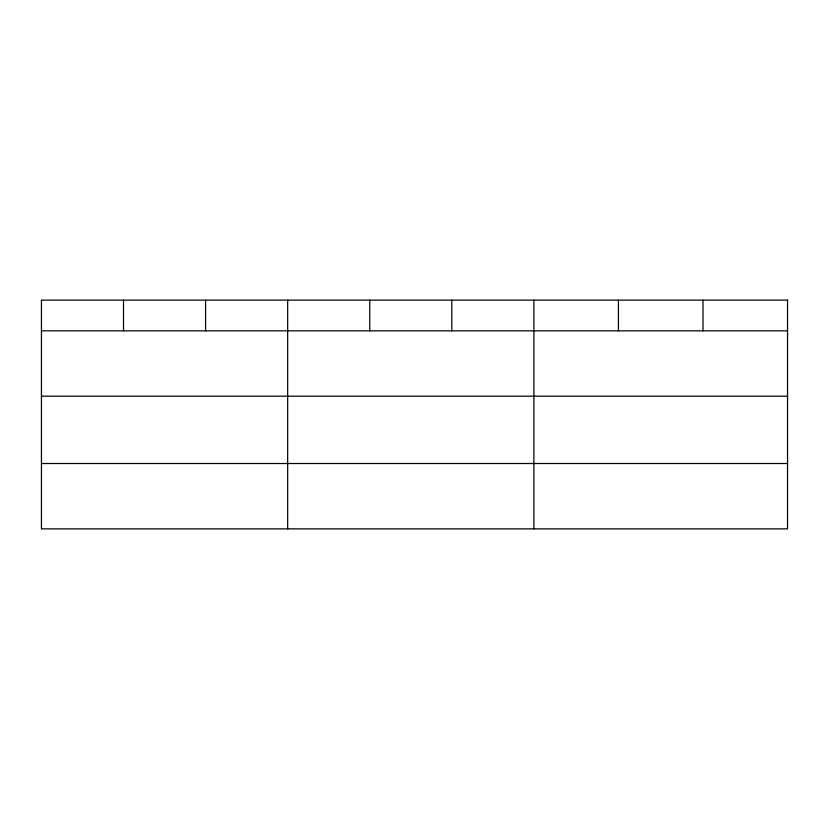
<?xml version="1.0" encoding="UTF-8"?>
<svg xmlns="http://www.w3.org/2000/svg" width="829" height="829" viewBox="0 0 829 829"><rect width="100%" height="100%" fill="white"/><g stroke="black" fill="none" stroke-linecap="round" stroke-linejoin="round"><path stroke-width="1.24" d="M41.45 330.833L787.55 330.833M41.45 396.189L787.55 396.189M41.45 463.515L787.55 463.515M702.992 300.129L702.992 330.833M618.434 300.129L618.434 330.833M533.876 300.129L533.876 528.871M451.805 300.129L451.805 330.833M369.734 300.129L369.734 330.833M287.663 300.129L287.663 528.871M205.592 300.129L205.592 330.833M123.521 300.129L123.521 330.833M787.55 300.129L41.45 300.129L41.45 528.871L787.55 528.871L787.55 300.129"/></g></svg>
